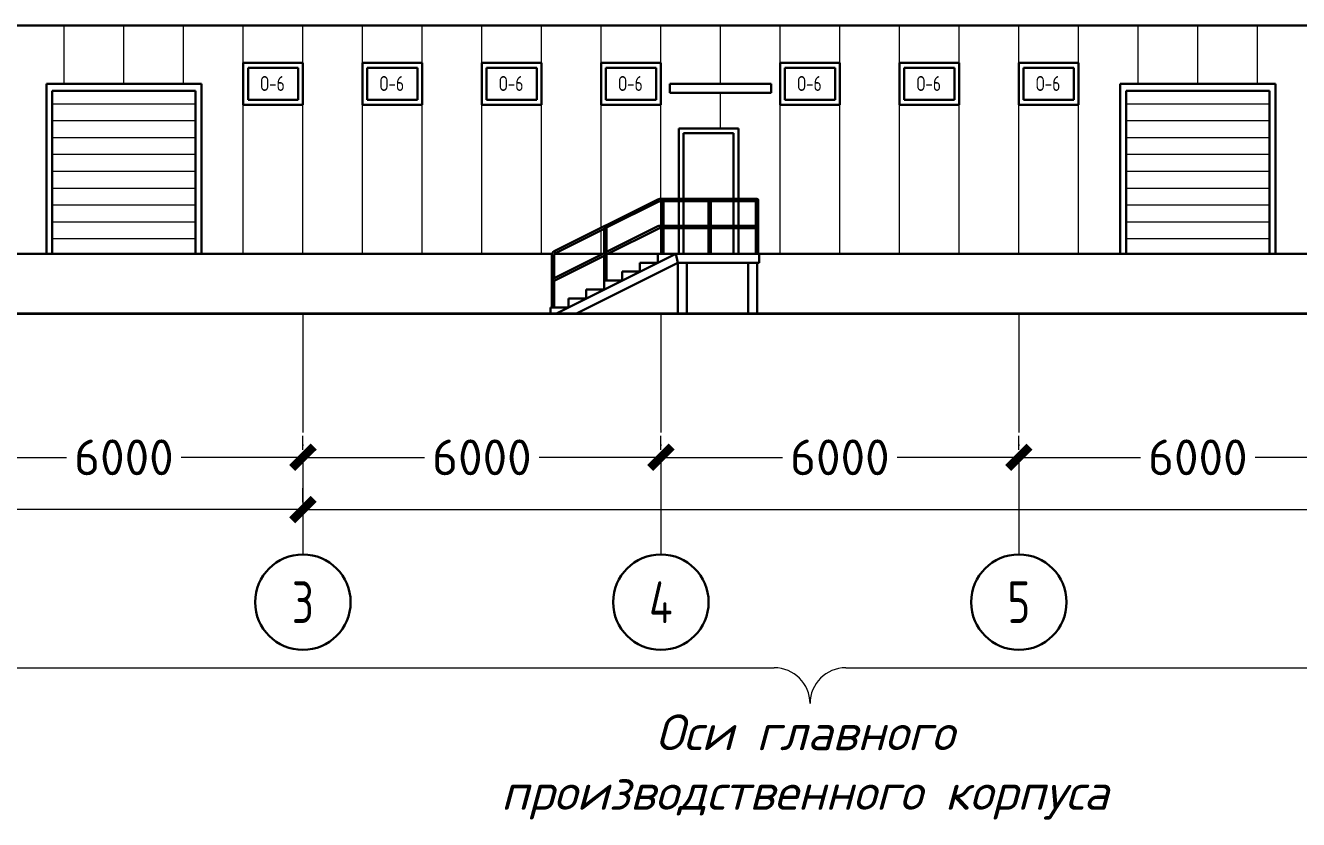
# Model space of a CAD drawing. Extents: x -965262 to 1142518, y -357520 to 71675.
# Drawn here: x -194137 to -183468, y -216085 to -209424 of the extents above; entities that cross this region are included whole.
import ezdxf

# ---------------------------------------------------------------- set-up
doc = ezdxf.new("R2010")
doc.units = 0
doc.header["$LTSCALE"] = 10
doc.linetypes.add('DOTE', pattern=[2.42, 2, -0.2, 0.02, -0.2])
doc.layers.get('0').update_dxf_attribs({"linetype": 'CONTINUOUS', "lineweight": 30})
doc.layers.get('Defpoints').update_dxf_attribs({"linetype": 'CONTINUOUS'})
doc.layers.add('DOTE', color=7, linetype='DOTE', lineweight=9)
doc.styles.add('GOST 2.304', font='isocpeur.ttf', dxfattribs={"width": 0.75, "height": 250})
doc.styles.get("Standard").update_dxf_attribs({"font": 'isocpeur.ttf', "height": 300})
doc.dimstyles.new('Standard_2', dxfattribs={"dimscale": 200, "dimtxt": 600, "dimasz": 1.8, "dimexe": 1.8, "dimexo": 0.625, "dimgap": 0.9, "dimtad": 0, "dimdec": 0, "dimzin": 0, "dimdsep": 46, "dimtxsty": 'Standard', "dimblk": 'ARCHTICK', "dimcen": 0.9, "dimclrd": 256, "dimclre": 256, "dimclrt": 256, "dimadec": 0, "dimazin": 0, "dimtfac": 1, "dimtdec": 0, "dimtofl": 0, "dimtmove": 0, "dimatfit": 3, "dimfxl": 1, "dimtolj": 1, "dimtzin": 0, "dimlwd": 15, "dimlwe": 15, "dimarcsym": 0})

# ---------------------------------------------------------------- blocks, each defined once
blk = doc.blocks.new('_ArchTick')
at = {"color": 0, "linetype": 'ByBlock', "lineweight": 0, "const_width": 0.4}
blk.add_lwpolyline([(-0.5, -0.5), (0.5, 0.5)], dxfattribs=at)
blk = doc.blocks.new('*D252')
at = {"lineweight": 15, "transparency": 16777216}
for p, q in [((-160909, 124332), (-160909, 124567)), ((-154909, 124332), (-154909, 124567)), ((-160909, 124207), (-158869, 124207)), ((-154909, 124207), (-156949, 124207))]:
    blk.add_line(p, q, dxfattribs=at)
at = {"layer": 'Defpoints', "color": 0, "transparency": 16777216}
for p in [(-160909, 124207), (-160909, 124207), (-154909, 124207)]:
    blk.add_point(p, dxfattribs=at)
at = {"lineweight": 15, "transparency": 16777216, "xscale": 360, "yscale": 360, "zscale": 360, "rotation": 180}
blk.add_blockref('_ArchTick', (-160909, 124207), dxfattribs=at)
at = {"lineweight": 15, "transparency": 16777216, "xscale": 360, "yscale": 360, "zscale": 360}
blk.add_blockref('_ArchTick', (-154909, 124207), dxfattribs=at)
at = {"lineweight": 15, "transparency": 16777216, "insert": (-157909, 124207), "char_height": 600, "attachment_point": 5}
blk.add_mtext('\\A1;6000', dxfattribs=at)
blk = doc.blocks.new('*D253')
at = {"lineweight": 15, "transparency": 16777216}
for p, q in [((-166909, 124332), (-166909, 124567)), ((-160909, 124332), (-160909, 124567)), ((-166909, 124207), (-164869, 124207)), ((-160909, 124207), (-162949, 124207))]:
    blk.add_line(p, q, dxfattribs=at)
at = {"layer": 'Defpoints', "color": 0, "transparency": 16777216}
for p in [(-166909, 124207), (-166909, 124207), (-160909, 124207)]:
    blk.add_point(p, dxfattribs=at)
at = {"lineweight": 15, "transparency": 16777216, "xscale": 360, "yscale": 360, "zscale": 360, "rotation": 180}
blk.add_blockref('_ArchTick', (-166909, 124207), dxfattribs=at)
at = {"lineweight": 15, "transparency": 16777216, "xscale": 360, "yscale": 360, "zscale": 360}
blk.add_blockref('_ArchTick', (-160909, 124207), dxfattribs=at)
at = {"lineweight": 15, "transparency": 16777216, "insert": (-163909, 124207), "char_height": 600, "attachment_point": 5}
blk.add_mtext('\\A1;6000', dxfattribs=at)
blk = doc.blocks.new('*D254')
at = {"lineweight": 15, "transparency": 16777216}
for p, q in [((-172909, 124332), (-172909, 124567)), ((-166909, 124332), (-166909, 124567)), ((-172909, 124207), (-170869, 124207)), ((-166909, 124207), (-168949, 124207))]:
    blk.add_line(p, q, dxfattribs=at)
at = {"layer": 'Defpoints', "color": 0, "transparency": 16777216}
for p in [(-172909, 124207), (-172909, 124207), (-166909, 124207)]:
    blk.add_point(p, dxfattribs=at)
at = {"lineweight": 15, "transparency": 16777216, "xscale": 360, "yscale": 360, "zscale": 360, "rotation": 180}
blk.add_blockref('_ArchTick', (-172909, 124207), dxfattribs=at)
at = {"lineweight": 15, "transparency": 16777216, "xscale": 360, "yscale": 360, "zscale": 360}
blk.add_blockref('_ArchTick', (-166909, 124207), dxfattribs=at)
at = {"lineweight": 15, "transparency": 16777216, "insert": (-169909, 124207), "char_height": 600, "attachment_point": 5}
blk.add_mtext('\\A1;6000', dxfattribs=at)
blk = doc.blocks.new('*D255')
at = {"lineweight": 15, "transparency": 16777216}
for p, q in [((-178909, 124332), (-178909, 124567)), ((-172909, 124332), (-172909, 124567)), ((-178909, 124207), (-176869, 124207)), ((-172909, 124207), (-174949, 124207))]:
    blk.add_line(p, q, dxfattribs=at)
at = {"layer": 'Defpoints', "color": 0, "transparency": 16777216}
for p in [(-178909, 124207), (-178909, 124207), (-172909, 124207)]:
    blk.add_point(p, dxfattribs=at)
at = {"lineweight": 15, "transparency": 16777216, "xscale": 360, "yscale": 360, "zscale": 360, "rotation": 180}
blk.add_blockref('_ArchTick', (-178909, 124207), dxfattribs=at)
at = {"lineweight": 15, "transparency": 16777216, "xscale": 360, "yscale": 360, "zscale": 360}
blk.add_blockref('_ArchTick', (-172909, 124207), dxfattribs=at)
at = {"lineweight": 15, "transparency": 16777216, "insert": (-175909, 124207), "char_height": 600, "attachment_point": 5}
blk.add_mtext('\\A1;6000', dxfattribs=at)
blk = doc.blocks.new('*D258')
at = {"lineweight": 15, "transparency": 16777216}
for p, q in [((-190909, 123456), (-190909, 123691)), ((-172909, 123456), (-172909, 123691)), ((-190909, 123331), (-183019, 123331)), ((-172909, 123331), (-180799, 123331))]:
    blk.add_line(p, q, dxfattribs=at)
at = {"layer": 'Defpoints', "color": 0, "transparency": 16777216}
for p in [(-190909, 123331), (-172909, 123331), (-172909, 123331)]:
    blk.add_point(p, dxfattribs=at)
at = {"lineweight": 15, "transparency": 16777216, "xscale": 360, "yscale": 360, "zscale": 360, "rotation": 180}
blk.add_blockref('_ArchTick', (-190909, 123331), dxfattribs=at)
at = {"lineweight": 15, "transparency": 16777216, "xscale": 360, "yscale": 360, "zscale": 360}
blk.add_blockref('_ArchTick', (-172909, 123331), dxfattribs=at)
at = {"lineweight": 15, "transparency": 16777216, "insert": (-181909, 123331), "char_height": 600, "attachment_point": 5}
blk.add_mtext('\\A1;18000', dxfattribs=at)
blk = doc.blocks.new('*D259')
at = {"lineweight": 15, "transparency": 16777216}
for p, q in [((-172909, 123456), (-172909, 123691)), ((-136909, 123456), (-136909, 123691)), ((-172909, 123331), (-156079, 123331)), ((-136909, 123331), (-153739, 123331))]:
    blk.add_line(p, q, dxfattribs=at)
at = {"layer": 'Defpoints', "color": 0, "transparency": 16777216}
for p in [(-172909, 123331), (-136909, 123331, -1451), (-136909, 123331)]:
    blk.add_point(p, dxfattribs=at)
at = {"lineweight": 15, "transparency": 16777216, "xscale": 360, "yscale": 360, "zscale": 360, "rotation": 180}
blk.add_blockref('_ArchTick', (-172909, 123331), dxfattribs=at)
at = {"lineweight": 15, "transparency": 16777216, "xscale": 360, "yscale": 360, "zscale": 360}
blk.add_blockref('_ArchTick', (-136909, 123331), dxfattribs=at)
at = {"lineweight": 15, "transparency": 16777216, "insert": (-154909, 123331), "char_height": 600, "attachment_point": 5}
blk.add_mtext('\\A1;36000', dxfattribs=at)
blk = doc.blocks.new('Фасад 1-12')
at = {"ltscale": 2}
blk.add_line((-136599.4, 131452.4, 9.2), (-191719.4, 131452.4, 9.2), dxfattribs=at)
at = {"lineweight": 15, "ltscale": 100}
for p, q in [((-176909.4, 130472.4, 9.2), (-176909.4, 131452.4, 9.2)), ((-175909.4, 130472.4, 9.2), (-175909.4, 131452.4, 9.2)), ((-174909.4, 130472.4, 9.2), (-174909.4, 131452.4, 9.2)), ((-173909.4, 130822.4, 9.2), (-173909.4, 131452.4, 9.2)), ((-172909.4, 127622.4, 9.2), (-172909.4, 131452.4, 9.2)), ((-171909.4, 130822.4, 9.2), (-171909.4, 131452.4, 9.2)), ((-170909.4, 130822.4, 9.2), (-170909.4, 131452.4, 9.2)), ((-169909.4, 127622.4, 9.2), (-169909.4, 131452.4, 9.2)), ((-168909.4, 130822.4, 9.2), (-168909.4, 131452.4, 9.2)), ((-167909.4, 128059.7, 9.2), (-167909.4, 131452.4, 9.2)), ((-166909.4, 130422.4, 9.2), (-166909.4, 131452.4, 9.2)), ((-165909.4, 130472.4, 9.2), (-165909.4, 131452.4, 9.2)), ((-164909.4, 127622.4, 9.2), (-164909.4, 131452.4, 9.2)), ((-163909.4, 127622.4, 9.2), (-163909.4, 131452.4, 9.2)), ((-162909.4, 130822.4, 9.2), (-162909.4, 131452.4, 9.2)), ((-161909.4, 130822.4, 9.2), (-161909.4, 131452.4, 9.2)), ((-160909.4, 127622.4, 9.2), (-160909.4, 131452.4, 9.2)), ((-159909.4, 130822.4, 9.2), (-159909.4, 131452.4, 9.2)), ((-158909.4, 130472.4, 9.2), (-158909.4, 131452.4, 9.2)), ((-157909.4, 130472.4, 9.2), (-157909.4, 131452.4, 9.2)), ((-156909.4, 130472.4, 9.2), (-156909.4, 131452.4, 9.2)), ((-166909.4, 128542.4, 9.2), (-166909.4, 130272.4, 9.2)), ((-165909.4, 129723, 9.2), (-165909.4, 130322.4, 9.2)), ((-173909.4, 127622.4, 9.2), (-173909.4, 130122.4, 9.2)), ((-171909.4, 127622.4, 9.2), (-171909.4, 130122.4, 9.2)), ((-170909.4, 127622.4, 9.2), (-170909.4, 130122.4, 9.2)), ((-168909.4, 127622.4, 9.2), (-168909.4, 130122.4, 9.2)), ((-162909.4, 127622.4, 9.2), (-162909.4, 130122.4, 9.2)), ((-161909.4, 127622.4, 9.2), (-161909.4, 130122.4, 9.2)), ((-159909.4, 127622.4, 9.2), (-159909.4, 130122.4, 9.2)), ((-166909.4, 128092.4, 9.2), (-166909.4, 128502.4, 9.2)), ((-166909.4, 127622.4, 9.2), (-166909.4, 128052.4, 9.2)), ((-167909.4, 127622.4, 9.2), (-167909.4, 128015, 9.2))]:
    blk.add_line(p, q, dxfattribs=at)
for p, q in [((-173909.4, 130122.4, 9.2), (-173909.4, 130822.4, 9.2)), ((-173909.4, 130822.4, 9.2), (-172909.4, 130822.4, 9.2)), ((-173909.4, 130822.4, 9.2), (-173909.4, 130122.4, 9.2)), ((-172909.4, 130822.4, 9.2), (-172909.4, 130123, 9.2)), ((-172909.4, 130822.4, 9.2), (-172909.4, 130123, 9.2)), ((-172909.4, 130822.4, 9.2), (-172909.4, 130123, 9.2)), ((-171909.4, 130122.4, 9.2), (-171909.4, 130822.4, 9.2)), ((-171909.4, 130822.4, 9.2), (-170909.4, 130822.4, 9.2)), ((-171909.4, 130822.4, 9.2), (-171909.4, 130122.4, 9.2)), ((-170909.4, 130822.4, 9.2), (-170909.4, 130122.4, 9.2)), ((-170909.4, 130822.4, 9.2), (-170909.4, 130122.4, 9.2)), ((-170909.4, 130822.4, 9.2), (-170909.4, 130122.4, 9.2)), ((-169909.4, 130122.4, 9.2), (-169909.4, 130822.4, 9.2)), ((-169909.4, 130822.4, 9.2), (-169909.4, 130122.4, 9.2)), ((-168909.4, 130822.4, 9.2), (-168909.4, 130122.4, 9.2)), ((-168909.4, 130822.4, 9.2), (-168909.4, 130122.4, 9.2)), ((-168909.4, 130822.4, 9.2), (-168909.4, 130122.4, 9.2)), ((-167909.4, 130122.4, 9.2), (-167909.4, 130822.4, 9.2)), ((-167909.4, 130822.4, 9.2), (-166909.4, 130822.4, 9.2)), ((-167909.4, 130822.4, 9.2), (-167909.4, 130122.4, 9.2)), ((-166909.4, 130822.4, 9.2), (-166909.4, 130122.4, 9.2)), ((-166909.4, 130822.4, 9.2), (-166909.4, 130122.4, 9.2)), ((-166909.4, 130822.4, 9.2), (-166909.4, 130122.4, 9.2)), ((-163909.4, 130822.4, 9.2), (-164909.4, 130822.4, 9.2)), ((-164909.4, 130822.4, 9.2), (-164909.4, 130122.4, 9.2)), ((-164909.4, 130822.4, 9.2), (-164909.4, 130122.4, 9.2)), ((-164909.4, 130822.4, 9.2), (-164909.4, 130122.4, 9.2)), ((-163909.4, 130122.4, 9.2), (-163909.4, 130822.4, 9.2)), ((-163909.4, 130822.4, 9.2), (-163909.4, 130122.4, 9.2)), ((-161909.4, 130822.4, 9.2), (-162909.4, 130822.4, 9.2)), ((-162909.4, 130822.4, 9.2), (-162909.4, 130122.4, 9.2)), ((-162909.4, 130822.4, 9.2), (-162909.4, 130122.4, 9.2)), ((-162909.4, 130822.4, 9.2), (-162909.4, 130122.4, 9.2)), ((-161909.4, 130122.4, 9.2), (-161909.4, 130822.4, 9.2)), ((-161909.4, 130822.4, 9.2), (-161909.4, 130122.4, 9.2)), ((-159909.4, 130822.4, 9.2), (-160909.4, 130822.4, 9.2)), ((-160909.4, 130822.4, 9.2), (-160909.4, 130122.4, 9.2)), ((-160909.4, 130822.4, 9.2), (-160909.4, 130122.4, 9.2)), ((-160909.4, 130822.4, 9.2), (-160909.4, 130122.4, 9.2)), ((-159909.4, 130122.4, 9.2), (-159909.4, 130822.4, 9.2)), ((-159909.4, 130822.4, 9.2), (-159909.4, 130122.4, 9.2)), ((-177209.4, 130472.4, 9.2), (-174609.4, 130472.4, 9.2)), ((-177209.4, 130472.4, 9.2), (-177209.4, 127622.4, 9.2)), ((-177209.4, 130472.4, 9.2), (-177209.4, 127622.4, 9.2)), ((-174609.4, 130472.4, 9.2), (-174609.4, 127622.4, 9.2)), ((-174609.4, 130472.4, 9.2), (-174609.4, 127622.4, 9.2)), ((-174609.4, 130472.4, 9.2), (-174609.4, 127622.4, 9.2)), ((-174609.4, 130472.4, 9.2), (-174609.4, 127622.4, 9.2)), ((-165392.2, 130472.4, 9.2), (-166492.2, 130472.4, 9.2)), ((-159209.4, 130472.4, 9.2), (-159209.4, 127622.4, 9.2)), ((-156609.4, 130472.4, 9.2), (-156609.4, 127622.4, 9.2)), ((-156609.4, 130472.4, 9.2), (-156609.4, 127622.4, 9.2)), ((-177109.4, 130353.8, 9.2), (-177109.4, 127622.4, 9.2)), ((-177109.4, 130353.8, 9.2), (-174709.4, 130353.8, 9.2)), ((-174709.4, 130353.8, 9.2), (-174709.4, 127622.4, 9.2)), ((-159109.4, 130353.8, 9.2), (-159109.4, 127622.4, 9.2)), ((-159109.4, 130353.8, 9.2), (-156709.4, 130353.8, 9.2)), ((-156709.4, 130353.8, 9.2), (-156709.4, 127622.4, 9.2)), ((-172909.4, 130122.4, 9.2), (-173909.4, 130122.4, 9.2)), ((-173909.4, 130122.4, 9.2), (-172909.4, 130122.4, 9.2)), ((-170909.4, 130122.4, 9.2), (-171909.4, 130122.4, 9.2)), ((-171909.4, 130122.4, 9.2), (-170909.4, 130122.4, 9.2)), ((-168909.4, 130122.4, 9.2), (-169909.4, 130122.4, 9.2)), ((-169909.4, 130122.4, 9.2), (-168909.4, 130122.4, 9.2)), ((-166909.4, 130122.4, 9.2), (-167909.4, 130122.4, 9.2)), ((-167909.4, 130122.4, 9.2), (-166909.4, 130122.4, 9.2)), ((-164909.4, 130122.4, 9.2), (-163909.4, 130122.4, 9.2)), ((-163909.4, 130122.4, 9.2), (-164909.4, 130122.4, 9.2)), ((-162909.4, 130122.4, 9.2), (-161909.4, 130122.4, 9.2)), ((-161909.4, 130122.4, 9.2), (-162909.4, 130122.4, 9.2)), ((-160909.4, 130122.4, 9.2), (-159909.4, 130122.4, 9.2)), ((-159909.4, 130122.4, 9.2), (-160909.4, 130122.4, 9.2)), ((-166609.4, 129723, 9.2), (-166609.4, 128542.4, 9.2)), ((-166529.4, 129643, 9.2), (-165689.4, 129643, 9.2)), ((-166529.4, 129643, 9.2), (-166529.4, 128542.4, 9.2)), ((-165689.4, 129643, 9.2), (-165689.4, 128542.4, 9.2)), ((-165609.4, 129723, 9.2), (-165609.4, 128542.4, 9.2)), ((-166960.9, 128533.9, 9.2), (-168695.1, 127666.8, 9.2)), ((-166943, 128498.2, 9.2), (-167819.3, 128060, 9.2)), ((-166925.1, 128542.4, 9.2), (-165299.4, 128542.4, 9.2)), ((-166925.1, 128502.4, 9.2), (-166905.1, 128502.4, 9.2)), ((-166865.1, 128502.4, 9.2), (-166112.2, 128502.4, 9.2)), ((-166609.4, 128502.4, 9.2), (-166609.4, 128092.4, 9.2)), ((-166529.4, 128502.4, 9.2), (-166529.4, 128092.4, 9.2)), ((-166072.2, 128502.4, 9.2), (-165299.4, 128502.4, 9.2)), ((-165689.4, 128502.4, 9.2), (-165689.4, 128092.4, 9.2)), ((-165609.4, 128502.4, 9.2), (-165609.4, 128092.4, 9.2)), ((-167859.3, 128040, 9.2), (-168677.2, 127631.1, 9.2)), ((-166960.9, 128083.9, 9.2), (-167819.3, 127654.7, 9.2)), ((-166943, 128048.2, 9.2), (-167819.3, 127610, 9.2)), ((-166925.1, 128092.4, 9.2), (-166905.1, 128092.4, 9.2)), ((-166925.1, 128052.4, 9.2), (-166905.1, 128052.4, 9.2)), ((-166865.1, 128092.4, 9.2), (-166112.2, 128092.4, 9.2)), ((-166865.1, 128052.4, 9.2), (-166112.2, 128052.4, 9.2)), ((-166609.4, 128052.4, 9.2), (-166609.4, 127623, 9.2)), ((-166529.4, 128052.4, 9.2), (-166529.4, 127623, 9.2)), ((-166072.2, 128092.4, 9.2), (-165319.4, 128092.4, 9.2)), ((-166072.2, 128052.4, 9.2), (-165319.4, 128052.4, 9.2)), ((-165689.4, 128052.4, 9.2), (-165689.4, 127623, 9.2)), ((-165609.4, 128052.4, 9.2), (-165609.4, 127623, 9.2)), ((-168734.6, 127622.4, 9.2), (-187484.2, 127622.4, 9.2)), ((-167859.3, 127634.7, 9.2), (-168699.3, 127214.7, 9.2)), ((-167884, 127622.4, 9.2), (-168688.7, 127622.4, 9.2)), ((-166659.3, 127622.4, 9.2), (-168659.3, 126622.4, 9.2)), ((-167884, 127622.4, 9.2), (-168629.8, 127622.4, 9.2)), ((-167884, 127622.4, 9.2), (-168629.8, 127622.4, 9.2)), ((-150734.6, 127622.4, 9.2), (-167794.6, 127622.4, 9.2)), ((-166959.3, 127472.4, 9.2), (-166959.3, 127622.4, 9.2)), ((-166654.4, 127622.4, 9.2), (-165454.4, 127622.4, 9.2)), ((-166504.4, 127622.4, 9.2), (-165604.4, 127622.4, 9.2)), ((-165604.4, 127622.4, 9.2), (-166504.4, 127622.4, 9.2)), ((-165259.4, 127622.4, 9.2), (-165259.4, 127472.4, 9.2)), ((-156664.9, 127621.6, 9.2), (-156664.9, 127621.6, 9.2)), ((-167859.3, 127590, 9.2), (-168699.3, 127170, 9.2)), ((-166623.3, 127472.4, 9.2), (-168323.3, 126622.4, 9.2)), ((-167259.3, 127472.4, 9.2), (-166959.3, 127472.4, 9.2)), ((-167259.3, 127322.4, 9.2), (-167259.3, 127472.4, 9.2)), ((-165259.4, 127472.4, 9.2), (-166619, 127472.4, 9.2)), ((-167559.3, 127322.4, 9.2), (-167259.3, 127322.4, 9.2)), ((-167559.3, 127172.4, 9.2), (-167559.3, 127322.4, 9.2)), ((-168160.2, 127023.5, 9.2), (-168160.2, 127023.5, 9.2)), ((-168159.3, 127022.4, 9.2), (-167859.3, 127022.4, 9.2)), ((-168159.3, 126872.4, 9.2), (-168159.3, 127022.4, 9.2)), ((-167859.3, 127172.4, 9.2), (-167559.3, 127172.4, 9.2)), ((-167859.3, 127022.4, 9.2), (-167859.3, 127172.4, 9.2)), ((-168459.3, 126872.4, 9.2), (-168159.3, 126872.4, 9.2)), ((-168459.3, 126722.4, 9.2), (-168459.3, 126872.4, 9.2)), ((-168759.3, 126722.4, 9.2), (-168459.3, 126722.4, 9.2)), ((-168759.3, 126622.4, 9.2), (-168759.3, 126722.4, 9.2))]:
    blk.add_line(p, q)
at = {"ltscale": 0.3}
for p, q in [((-173909.4, 130122.4, 9.2), (-173909.4, 130822.4, 9.2)), ((-173909.4, 130822.4, 9.2), (-172909.4, 130822.4, 9.2)), ((-171909.4, 130122.4, 9.2), (-171909.4, 130822.4, 9.2)), ((-171909.4, 130822.4, 9.2), (-170909.4, 130822.4, 9.2)), ((-169909.4, 130122.4, 9.2), (-169909.4, 130822.4, 9.2)), ((-169909.4, 130822.4, 9.2), (-168909.4, 130822.4, 9.2)), ((-167909.4, 130122.4, 9.2), (-167909.4, 130822.4, 9.2)), ((-167909.4, 130822.4, 9.2), (-166909.4, 130822.4, 9.2)), ((-163909.4, 130822.4, 9.2), (-164909.4, 130822.4, 9.2)), ((-163909.4, 130122.4, 9.2), (-163909.4, 130822.4, 9.2)), ((-161909.4, 130822.4, 9.2), (-162909.4, 130822.4, 9.2)), ((-161909.4, 130122.4, 9.2), (-161909.4, 130822.4, 9.2)), ((-159909.4, 130822.4, 9.2), (-160909.4, 130822.4, 9.2)), ((-159909.4, 130122.4, 9.2), (-159909.4, 130822.4, 9.2)), ((-173829.4, 130742.4, 9.2), (-172989.4, 130742.4, 9.2)), ((-173829.4, 130202.4, 9.2), (-173829.4, 130742.4, 9.2)), ((-172989.4, 130742.4, 9.2), (-172989.4, 130202.4, 9.2)), ((-171829.4, 130742.4, 9.2), (-170989.4, 130742.4, 9.2)), ((-171829.4, 130202.4, 9.2), (-171829.4, 130742.4, 9.2)), ((-170989.4, 130742.4, 9.2), (-170989.4, 130202.4, 9.2)), ((-169829.4, 130742.4, 9.2), (-168989.4, 130742.4, 9.2)), ((-169829.4, 130202.4, 9.2), (-169829.4, 130742.4, 9.2)), ((-168989.4, 130742.4, 9.2), (-168989.4, 130202.4, 9.2)), ((-167829.4, 130742.4, 9.2), (-166989.4, 130742.4, 9.2)), ((-167829.4, 130202.4, 9.2), (-167829.4, 130742.4, 9.2)), ((-166989.4, 130742.4, 9.2), (-166989.4, 130202.4, 9.2)), ((-163989.4, 130742.4, 9.2), (-164829.4, 130742.4, 9.2)), ((-164829.4, 130742.4, 9.2), (-164829.4, 130202.4, 9.2)), ((-163989.4, 130202.4, 9.2), (-163989.4, 130742.4, 9.2)), ((-161989.4, 130742.4, 9.2), (-162829.4, 130742.4, 9.2)), ((-162829.4, 130742.4, 9.2), (-162829.4, 130202.4, 9.2)), ((-161989.4, 130202.4, 9.2), (-161989.4, 130742.4, 9.2)), ((-159989.4, 130742.4, 9.2), (-160829.4, 130742.4, 9.2)), ((-160829.4, 130742.4, 9.2), (-160829.4, 130202.4, 9.2)), ((-159989.4, 130202.4, 9.2), (-159989.4, 130742.4, 9.2)), ((-174609.4, 130472.4, 9.2), (-177209.4, 130472.4, 9.2)), ((-156609.4, 130472.4, 9.2), (-159209.4, 130472.4, 9.2)), ((-173829.4, 130202.4, 9.2), (-172989.4, 130202.4, 9.2)), ((-171829.4, 130202.4, 9.2), (-170989.4, 130202.4, 9.2)), ((-169829.4, 130202.4, 9.2), (-168989.4, 130202.4, 9.2)), ((-167829.4, 130202.4, 9.2), (-166989.4, 130202.4, 9.2)), ((-163989.4, 130202.4, 9.2), (-164829.4, 130202.4, 9.2)), ((-161989.4, 130202.4, 9.2), (-162829.4, 130202.4, 9.2)), ((-159989.4, 130202.4, 9.2), (-160829.4, 130202.4, 9.2)), ((-173909.4, 130122.4, 9.2), (-172909.4, 130122.4, 9.2)), ((-171909.4, 130122.4, 9.2), (-170909.4, 130122.4, 9.2)), ((-169909.4, 130122.4, 9.2), (-168909.4, 130122.4, 9.2)), ((-167909.4, 130122.4, 9.2), (-166909.4, 130122.4, 9.2)), ((-163909.4, 130122.4, 9.2), (-164909.4, 130122.4, 9.2)), ((-161909.4, 130122.4, 9.2), (-162909.4, 130122.4, 9.2)), ((-159909.4, 130122.4, 9.2), (-160909.4, 130122.4, 9.2)), ((-166609.4, 129723, 9.2), (-165609.4, 129723, 9.2)), ((-177209.4, 127622.4, 9.2), (-174609.4, 127622.4, 9.2)), ((-166959.3, 127622.4, 9.2), (-166659.3, 127622.4, 9.2)), ((-159209.4, 127622.4, 9.2), (-156609.4, 127622.4, 9.2))]:
    blk.add_line(p, q, dxfattribs=at)
at = {"ltscale": 15}
for p, q in [((-166759.3, 130472.4, 9.2), (-166759.3, 130322.4, 9.2)), ((-165059.4, 130472.4, 9.2), (-166759.3, 130472.4, 9.2)), ((-165059.4, 130472.4, 9.2), (-165059.4, 130322.4, 9.2)), ((-166759.3, 130322.4, 9.2), (-165059.4, 130322.4, 9.2)), ((-166885.1, 128522.4, 9.2), (-166905.1, 128502.4, 9.2)), ((-166905.1, 128502.4, 9.2), (-166905.1, 128092.4, 9.2)), ((-166865.1, 128502.4, 9.2), (-166885.1, 128522.4, 9.2)), ((-166865.1, 128502.4, 9.2), (-166865.1, 128092.4, 9.2)), ((-166092.2, 128522.4, 9.2), (-166112.2, 128502.4, 9.2)), ((-166112.2, 128502.4, 9.2), (-166112.2, 128092.4, 9.2)), ((-166072.2, 128502.4, 9.2), (-166092.2, 128522.4, 9.2)), ((-166072.2, 128502.4, 9.2), (-166072.2, 128092.4, 9.2)), ((-165319.4, 128502.4, 9.2), (-165319.4, 128092.4, 9.2)), ((-165279.4, 128522.4, 9.2), (-165279.4, 127622.4, 9.2)), ((-167839.3, 128072.4, 9.2), (-167859.3, 128040, 9.2)), ((-167859.3, 127634.7, 9.2), (-167859.3, 128040, 9.2)), ((-167819.3, 128060, 9.2), (-167839.3, 128072.4, 9.2)), ((-167819.3, 127654.7, 9.2), (-167819.3, 128060, 9.2)), ((-166905.1, 128092.4, 9.2), (-166885.1, 128072.4, 9.2)), ((-166905.1, 128052.4, 9.2), (-166885.1, 128072.4, 9.2)), ((-166905.1, 128052.4, 9.2), (-166905.1, 127622.4, 9.2)), ((-166865.1, 128092.4, 9.2), (-166885.1, 128072.4, 9.2)), ((-166865.1, 128052.4, 9.2), (-166885.1, 128072.4, 9.2)), ((-166865.1, 128052.4, 9.2), (-166865.1, 127622.4, 9.2)), ((-166072.2, 128052.4, 9.2), (-166112.2, 128092.4, 9.2)), ((-166112.2, 128052.4, 9.2), (-166072.2, 128092.4, 9.2)), ((-166112.2, 128052.4, 9.2), (-166112.2, 127622.4, 9.2)), ((-166072.2, 128052.4, 9.2), (-166072.2, 127622.4, 9.2)), ((-165319.4, 128092.4, 9.2), (-165299.4, 128072.4, 9.2)), ((-165319.4, 128052.4, 9.2), (-165299.4, 128072.4, 9.2)), ((-165319.4, 128052.4, 9.2), (-165319.4, 127622.4, 9.2)), ((-168677.2, 127631.1, 9.2), (-168695.1, 127666.8, 9.2)), ((-167859.3, 127634.7, 9.2), (-167839.3, 127622.4, 9.2)), ((-167839.3, 127622.4, 9.2), (-167859.3, 127590, 9.2)), ((-167819.3, 127654.7, 9.2), (-167839.3, 127622.4, 9.2)), ((-167839.3, 127622.4, 9.2), (-167819.3, 127610, 9.2)), ((-167819.3, 127172.4, 9.2), (-167819.3, 127610, 9.2)), ((-166623.3, 127472.4, 9.2), (-166659.3, 127622.4, 9.2)), ((-168699.3, 127595.3, 9.2), (-168739.3, 127595.3, 9.2)), ((-168739.3, 126722.4, 9.2), (-168739.3, 127595.3, 9.2)), ((-168699.3, 127214.7, 9.2), (-168699.3, 127595.3, 9.2)), ((-167859.3, 127172.4, 9.2), (-167859.3, 127590, 9.2)), ((-168699.3, 127214.7, 9.2), (-168719.3, 127182.4, 9.2)), ((-168719.3, 127182.4, 9.2), (-168699.3, 127170, 9.2)), ((-168699.3, 126722.4, 9.2), (-168699.3, 127170, 9.2))]:
    blk.add_line(p, q, dxfattribs=at)
at = {"lineweight": 15}
for p, q in [((-177109.4, 130139.4, 9.2), (-174709.4, 130139.4, 9.2)), ((-159109.4, 130139.4, 9.2), (-156709.4, 130139.4, 9.2)), ((-177109.4, 129856.4, 9.2), (-174709.4, 129856.4, 9.2)), ((-159109.4, 129856.4, 9.2), (-156709.4, 129856.4, 9.2)), ((-177109.4, 129573.4, 9.2), (-174709.4, 129573.4, 9.2)), ((-159109.4, 129573.4, 9.2), (-156709.4, 129573.4, 9.2)), ((-177109.4, 129290.4, 9.2), (-174709.4, 129290.4, 9.2)), ((-159109.4, 129290.4, 9.2), (-156709.4, 129290.4, 9.2)), ((-177109.4, 129007.4, 9.2), (-174709.4, 129007.4, 9.2)), ((-159109.4, 129007.4, 9.2), (-156709.4, 129007.4, 9.2)), ((-177109.4, 128724.5, 9.2), (-174709.4, 128724.5, 9.2)), ((-159109.4, 128724.5, 9.2), (-156709.4, 128724.5, 9.2)), ((-177109.4, 128441.5, 9.2), (-174709.4, 128441.5, 9.2)), ((-159109.4, 128441.5, 9.2), (-156709.4, 128441.5, 9.2)), ((-177109.4, 128158.5, 9.2), (-174709.4, 128158.5, 9.2)), ((-159109.4, 128158.5, 9.2), (-156709.4, 128158.5, 9.2)), ((-177109.4, 127875.5, 9.2), (-174709.4, 127875.5, 9.2)), ((-159109.4, 127875.5, 9.2), (-156709.4, 127875.5, 9.2)), ((-191309.4, 120676.9, 9.2), (-165009.4, 120676.9, 9.2)), ((-163809.4, 120676.9, 9.2), (-137509.4, 120676.9, 9.2))]:
    blk.add_line(p, q, dxfattribs=at)
at = {"lineweight": 35, "ltscale": 15}
blk.add_line((-211292.2, 126622.4, 9.2), (-112592.4, 126622.4, 9.2), dxfattribs=at)
at = {"elevation": 9.2}
for points in [[(-166623.3, 126622.4), (-166623.3, 127472.4), (-166473.3, 127472.4), (-166473.3, 126622.4)], [(-165295.4, 126622.4), (-165295.4, 127472.4), (-165445.4, 127472.4), (-165445.4, 126622.4)]]:
    blk.add_lwpolyline(points, dxfattribs=at)
for centre, radius, start, end in [((-166925.1, 128462.4, 9.2), 80, 90, 116.56505), ((-166925.1, 128462.4, 9.2), 40, 90, 116.56505), ((-166925.1, 128462.4, 9.2), 40, 90, 116.56505), ((-166925.1, 128012.4, 9.2), 80, 90, 116.56505), ((-166925.1, 128012.4, 9.2), 40, 90, 116.56505), ((-168659.3, 127595.3, 9.2), 80, 116.56505, 180)]:
    blk.add_arc(centre, radius, start, end)
at = {"ltscale": 15}
for centre, radius, start, end in [((-165299.4, 128522.4, 9.2), 20, 270, 90), ((-168659.3, 127595.3, 9.2), 40, 116.56505, 180)]:
    blk.add_arc(centre, radius, start, end, dxfattribs=at)
at = {"lineweight": 15}
for centre, start, end in [((-165009.4, 120076.9, 9.2), 0, 90), ((-163809.4, 120076.9, 9.2), 90, 180)]:
    blk.add_arc(centre, 600, start, end, dxfattribs=at)
at = {"layer": 'DOTE', "ltscale": 100, "extrusion": (0, -1, 0)}
for p, q in [((-172909.4, 126622.4, 9.2), (-172909.4, 122576.9, 9.2)), ((-166909.4, 126622.4, 9.2), (-166909.4, 122576.9, 9.2)), ((-160909.4, 126622.4, 9.2), (-160909.4, 122576.9, 9.2))]:
    blk.add_line(p, q, dxfattribs=at)
at = {"layer": 'DOTE', "linetype": 'Continuous', "lineweight": 30}
for centre in [(-172909.4, 121776.9, 9.2), (-166909.4, 121776.9, 9.2), (-160909.4, 121776.9, 9.2)]:
    blk.add_circle(centre, 800, dxfattribs=at)
at = {"color": 5, "width": 0.75}
for p in [(-173623.7, 130353.1, 5256.1), (-171623.7, 130353.1, 5256.1), (-169623.7, 130353.1, 5256.1), (-167623.7, 130353.1, 5256.1), (-164623.7, 130353.1, 5256.1), (-162623.7, 130353.1, 5256.1), (-160623.7, 130353.1, 5256.1)]:
    blk.add_text('О-6', height=250, dxfattribs=at).set_placement(p)
at = {"insert": (-164498, 119012.2, 2911.8), "char_height": 600, "attachment_point": 5}
blk.add_mtext_dynamic_manual_height_columns('{\\fISOCPEUR|b0|i1|c204|p34;Оси главного\\Pпроизводственного корпуса}', width=14886.858, gutter_width=1500, heights=[0], dxfattribs=at)
at = {"layer": 'DOTE', "linetype": 'Continuous', "lineweight": 30, "ltscale": 100, "char_height": 700, "width": 1600, "attachment_point": 5, "style": 'GOST 2.304'}
for s, insert in [('3', (-172909.4, 121776.9, 9.2)), ('4', (-166909.4, 121776.9, 9.2)), ('5', (-160909.4, 121776.9, 9.2))]:
    blk.add_mtext(s, dxfattribs=dict(at, insert=insert))
at = {"lineweight": 15}
for base, p1, p2, picture, middle in [((-178909.4, 124206.6, 1460.5), (-172909.4, 124206.6, 1460.5), (-178909.4, 124206.6, 1460.5), '*D255', (-175909.4, 124206.6, 1460.5)), ((-172909.4, 124206.6, 1460.5), (-166909.4, 124206.6, 1460.5), (-172909.4, 124206.6, 1460.5), '*D254', (-169909.4, 124206.6, 1460.5)), ((-166909.4, 124206.6, 1460.5), (-160909.4, 124206.6, 1460.5), (-166909.4, 124206.6, 1460.5), '*D253', (-163909.4, 124206.6, 1460.5)), ((-160909.4, 124206.6, 1460.5), (-154909.4, 124206.6, 1460.5), (-160909.4, 124206.6, 1460.5), '*D252', (-157909.4, 124206.6, 1460.5)), ((-172909.4, 123331.4, 1460.5), (-190909.4, 123331.4, 1460.5), (-172909.4, 123331.4, 1460.5), '*D258', (-181909.4, 123331.4, 1460.5)), ((-136909.4, 123331.4, 1460.5), (-172909.4, 123331.4, 1460.5), (-136909.4, 123331.4, 9.2), '*D259', (-154909.4, 123331.4, 1460.5))]:
    dim = blk.add_linear_dim(base=base, p1=p1, p2=p2, dimstyle='Standard_2', dxfattribs=at)
    dim.commit()
    dim.dimension.update_dxf_attribs({"geometry": picture, "text_midpoint": middle})

msp = doc.modelspace()

# ---------------------------------------------------------------- block references
at = {"lineweight": 15, "xscale": 0.5, "yscale": 0.5, "zscale": 0.5}
msp.add_blockref('Фасад 1-12', (-105357.2, -275150.4, -3264.4), dxfattribs=at)

doc.saveas('drawing.dxf')
